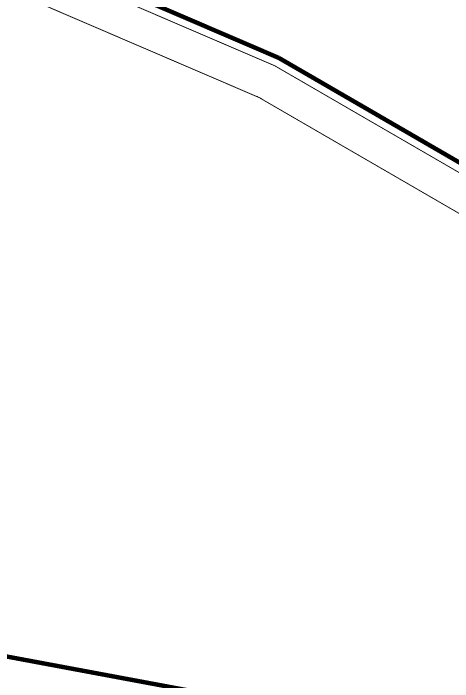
# Model space of a CAD drawing. Header units: inches. Extents: x 350994 to 353538, y 1581369 to 1583842.
# Drawn here: x 351086.32 to 351096.26, y 1582992.8 to 1583007.93 of the extents above; entities that cross this region are included whole.
import ezdxf

# ---------------------------------------------------------------- set-up
doc = ezdxf.new("R2010")
doc.units = ezdxf.units.IN
doc.header["$MEASUREMENT"] = 0
for name, pattern in [('1', [0]), ('ACAD_ISO03W100', [30, 12, -18]), ('DASHDOTX2', [2, 1, -0.5, 0, -0.5])]:
    doc.linetypes.add(name, pattern=pattern)
for name, color, linetype in [('CULVERT', 255, '1'), ('CW', 94, '1'), ("ROAD'S", 1, '1')]:
    doc.layers.add(name, color=color, linetype=linetype)

msp = doc.modelspace()

# ---------------------------------------------------------------- linework, layer by layer
at = {"layer": 'CULVERT', "color": 250, "linetype": 'DASHDOTX2', "lineweight": 5, "ltscale": 2, "const_width": 0.02}
for points in [[(351092.247, 1583006.733), (351073.723, 1583014.693), (351072.757, 1583014.762), (351060.914, 1583016.026), (351052.529, 1583013.033), (351051.622, 1583012.502), (351049.262, 1583010.143), (351045.585, 1583002.059), (351042.347, 1582984.479), (351039.448, 1582966.499), (351039.299, 1582956.974), (351041.625, 1582951.395), (351041.648, 1582951.377)], [(351091.931, 1583005.998), (351073.532, 1583013.905), (351072.686, 1583013.965), (351061.011, 1583015.211), (351052.868, 1583012.305), (351052.115, 1583011.863), (351049.93, 1583009.68), (351046.354, 1583001.817), (351043.135, 1582984.343), (351040.247, 1582966.429), (351040.101, 1582957.128), (351042.273, 1582951.919)], [(351092.225, 1583006.744), (351102.588, 1583000.736), (351122.534, 1582986.449), (351151.177, 1582964.779)], [(351091.824, 1583006.052), (351102.153, 1583000.063), (351122.06, 1582985.804), (351150.988, 1582963.921)]]:
    msp.add_lwpolyline(points, dxfattribs=at)
at = {"layer": 'CW', "linetype": 'ACAD_ISO03W100', "lineweight": 5, "ltscale": 0.1, "const_width": 0.1, "elevation": 127.571}
msp.add_lwpolyline([(351075.981, 1583010.535), (351073.302, 1582995.772), (351094.252, 1582991.858), (351093.829, 1582988.659), (351093.449, 1582986.157)], dxfattribs=at)
at = {"layer": "ROAD'S", "lineweight": 5, "const_width": 0.1}
for points in [[(351092.326, 1583006.917), (351073.771, 1583014.891), (351072.775, 1583014.962), (351060.89, 1583016.229), (351052.444, 1583013.215), (351051.499, 1583012.661), (351049.095, 1583010.259), (351045.393, 1583002.119), (351042.15, 1582984.513), (351039.248, 1582966.517), (351039.098, 1582956.935), (351041.461, 1582951.268), (351045.814, 1582947.984), (351049.251, 1582947.14), (351053.297, 1582947.566), (351057.063, 1582948.831)], [(351092.326, 1583006.917), (351073.771, 1583014.891), (351072.775, 1583014.962), (351060.89, 1583016.229), (351052.444, 1583013.215), (351051.499, 1583012.661), (351049.095, 1583010.259), (351045.393, 1583002.119), (351042.15, 1582984.513), (351039.248, 1582966.517), (351039.098, 1582956.935), (351041.461, 1582951.268), (351045.814, 1582947.984), (351049.251, 1582947.14), (351053.297, 1582947.566), (351057.063, 1582948.831)], [(351092.326, 1583006.917), (351102.697, 1583000.904), (351122.653, 1582986.61), (351131.901, 1582979.614), (351149.126, 1582966.894), (351163.486, 1582960.511), (351179.697, 1582957.225)]]:
    msp.add_lwpolyline(points, dxfattribs=at)

doc.saveas('drawing.dxf')
